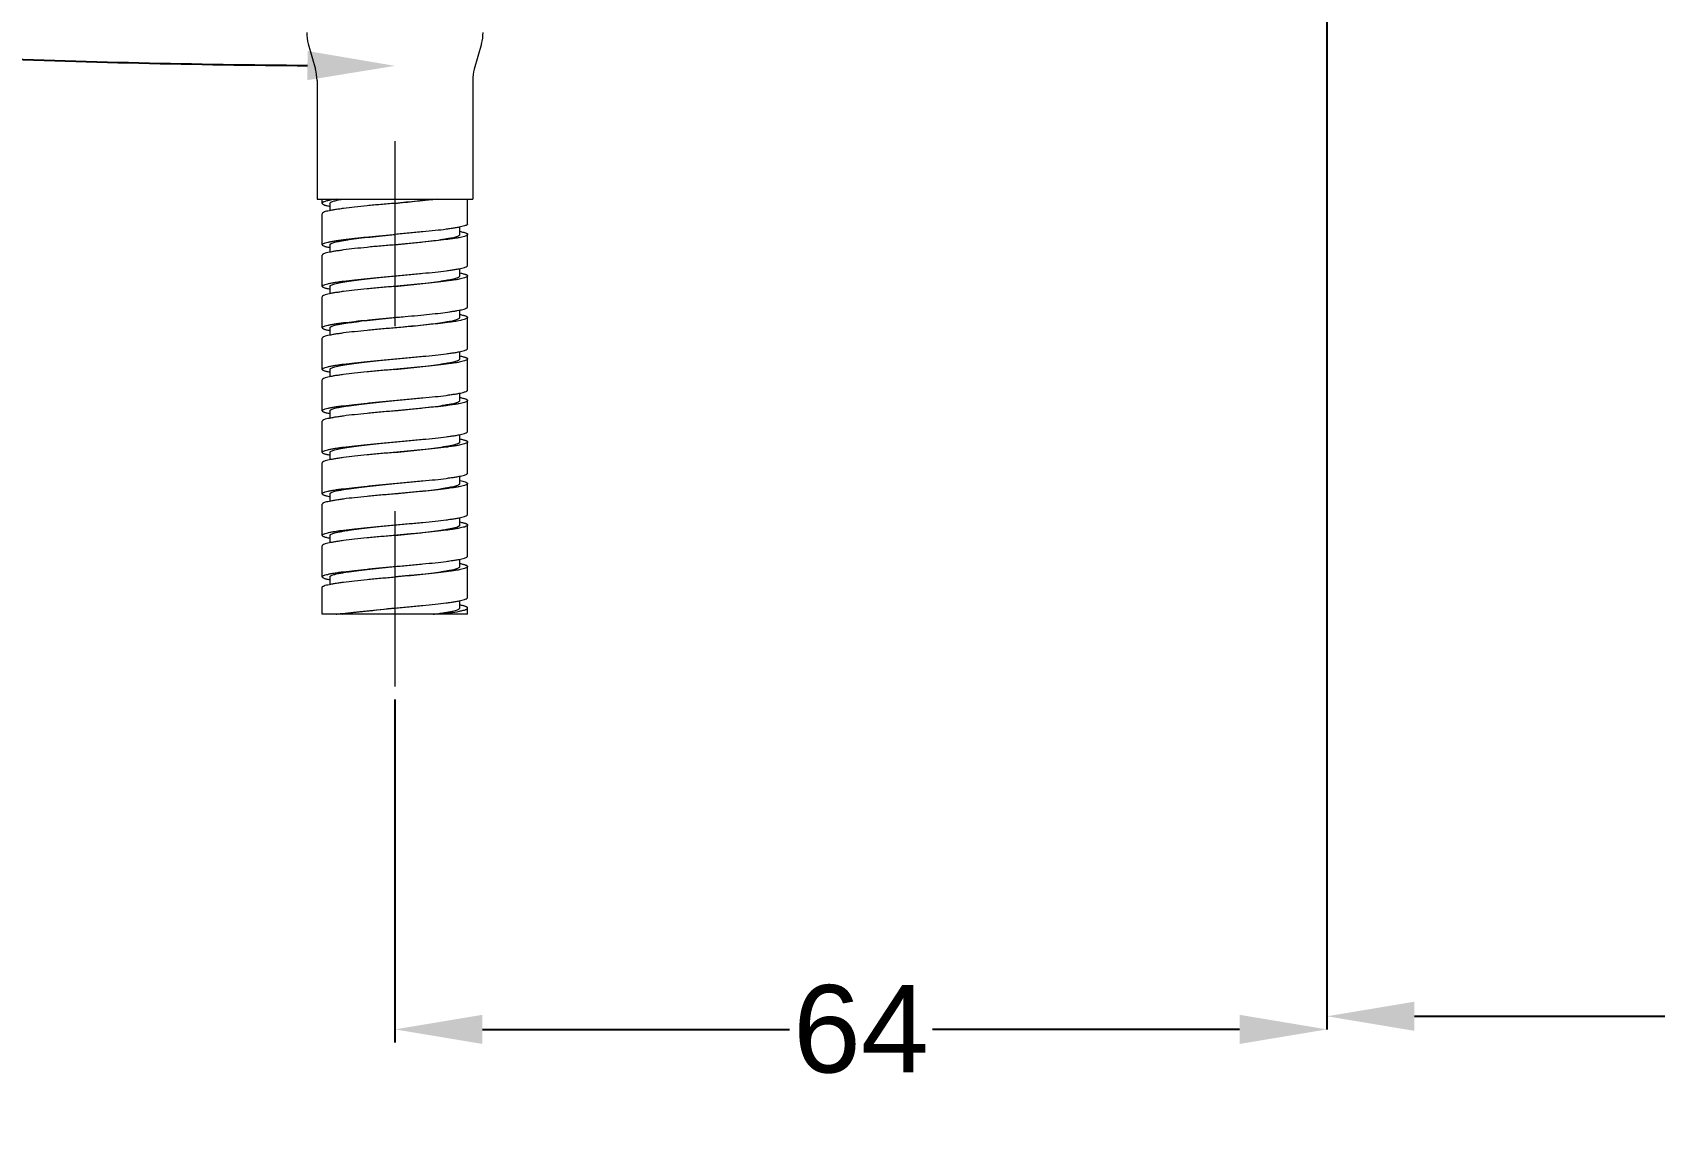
# Model space of a CAD drawing. Header units: millimetres. Extents: x -244938 to -244097, y -22577 to -21982.
# Drawn here: x -244358.4 to -244247.1, y -22461.8 to -22386.4 of the extents above; entities that cross this region are included whole.
import ezdxf

# ---------------------------------------------------------------- set-up
doc = ezdxf.new("R2010")
doc.units = ezdxf.units.MM
doc.linetypes.add('CENTERX2', pattern=[101.6, 63.5, -12.7, 12.7, -12.7])
doc.layers.add('CENTER', color=1, linetype='CENTERX2', lineweight=15)
doc.styles.get("Standard").update_dxf_attribs({"font": 'arial.ttf'})
doc.dimstyles.new('겸용-샤워욕조용1', dxfattribs={"dimscale": 0.6, "dimtxt": 10, "dimasz": 10, "dimexe": 1.5, "dimexo": 1.5, "dimgap": 1, "dimtad": 0, "dimtih": 1, "dimtoh": 1, "dimdec": 1, "dimdsep": 46, "dimtxsty": 'Standard', "dimcen": 2.5, "dimclrd": 5, "dimclre": 5, "dimclrt": 5, "dimadec": 1, "dimazin": 2, "dimtfac": 1, "dimtdec": 1, "dimtmove": 0, "dimatfit": 3, "dimfxl": 1.25, "dimarcsym": 0})

# ---------------------------------------------------------------- blocks, each defined once
blk = doc.blocks.new('*D19')
at = {"color": 5, "lineweight": -2, "transparency": 16777216}
for p, q in [((-244237.83, -22219.62), (-244451.36, -22219.62)), ((-244450.46, -22225.62), (-244450.46, -22350.66)), ((-244450.46, -22484.77), (-244450.46, -22359.73)), ((-244442.66, -22490.77), (-244451.36, -22490.77))]:
    blk.add_line(p, q, dxfattribs=at)
at = {"color": 5, "transparency": 16777216}
for points in [[(-244451.46, -22225.62), (-244449.46, -22225.62), (-244450.46, -22219.62)], [(-244451.46, -22484.77), (-244449.46, -22484.77), (-244450.46, -22490.77)]]:
    blk.add_solid(points, dxfattribs=at)
at = {"layer": 'Defpoints', "color": 0, "transparency": 16777216}
for p in [(-244236.93, -22219.62), (-244450.46, -22490.77), (-244441.76, -22490.77)]:
    blk.add_point(p, dxfattribs=at)
at = {"color": 5, "transparency": 16777216, "insert": (-244450.46, -22355.19), "char_height": 6, "attachment_point": 5}
blk.add_mtext('(1600)', dxfattribs=at)
blk = doc.blocks.new('*D24')
at = {"color": 5, "lineweight": -2, "transparency": 16777216}
blk.add_line((-244399.2, -22375.58), (-244400.17, -22386.65), dxfattribs=at)
for start, end in [(265.4503, 267.18786), (267.81206, 269.5497)]:
    blk.add_arc((-244333.55, -21625.23), 763.43, start, end, dxfattribs=at)
at = {"color": 5, "transparency": 16777216}
for points in [[(-244394.19, -22387.25), (-244394.03, -22385.26), (-244400.09, -22385.76)], [(-244339.55, -22387.64), (-244339.56, -22389.64), (-244333.55, -22388.66)]]:
    blk.add_solid(points, dxfattribs=at)
at = {"layer": 'Defpoints', "color": 0, "transparency": 16777216}
for p in [(-244333.55, -22317.64), (-244397.29, -22353.76), (-244399.12, -22374.68), (-244377.94, -22387.37), (-244333.55, -22431.26)]:
    blk.add_point(p, dxfattribs=at)
at = {"color": 5, "transparency": 16777216, "insert": (-244366.85, -22387.94), "char_height": 6, "attachment_point": 5}
blk.add_mtext('5°', dxfattribs=at)
blk = doc.blocks.new('*D25')
at = {"color": 5, "lineweight": -2, "transparency": 16777216}
for p, q in [((-244269.56, -22376.23), (-244269.56, -22454.81)), ((-244193.86, -22435.27), (-244193.86, -22454.81)), ((-244263.56, -22453.91), (-244240.08, -22453.91)), ((-244199.86, -22453.91), (-244223.34, -22453.91))]:
    blk.add_line(p, q, dxfattribs=at)
at = {"color": 5, "transparency": 16777216}
for points in [[(-244263.56, -22452.91), (-244263.56, -22454.91), (-244269.56, -22453.91)], [(-244199.86, -22452.91), (-244199.86, -22454.91), (-244193.86, -22453.91)]]:
    blk.add_solid(points, dxfattribs=at)
at = {"layer": 'Defpoints', "color": 0, "transparency": 16777216}
for p in [(-244269.56, -22375.33), (-244193.86, -22434.37), (-244193.86, -22453.91)]:
    blk.add_point(p, dxfattribs=at)
at = {"color": 5, "transparency": 16777216, "insert": (-244231.71, -22453.91), "char_height": 6, "attachment_point": 5}
blk.add_mtext('75.7', dxfattribs=at)
blk = doc.blocks.new('*D26')
at = {"color": 5, "lineweight": -2, "transparency": 16777216}
for p, q in [((-244333.55, -22432.16), (-244333.55, -22455.71)), ((-244327.55, -22454.81), (-244306.46, -22454.81)), ((-244275.56, -22454.81), (-244296.65, -22454.81))]:
    blk.add_line(p, q, dxfattribs=at)
at = {"color": 5, "transparency": 16777216}
for points in [[(-244327.55, -22453.81), (-244327.55, -22455.81), (-244333.55, -22454.81)], [(-244275.56, -22453.81), (-244275.56, -22455.81), (-244269.56, -22454.81)]]:
    blk.add_solid(points, dxfattribs=at)
at = {"layer": 'Defpoints', "color": 0, "transparency": 16777216}
for p in [(-244333.55, -22431.26), (-244333.55, -22454.81), (-244269.56, -22454.81)]:
    blk.add_point(p, dxfattribs=at)
at = {"color": 5, "transparency": 16777216, "insert": (-244301.56, -22454.81), "char_height": 6, "attachment_point": 5}
blk.add_mtext('64', dxfattribs=at)
blk = doc.blocks.new('*D15')
at = {"color": 5, "lineweight": -2, "transparency": 16777216}
for p, q in [((-244398.3, -22366.19), (-244398.3, -22476.77)), ((-244193.86, -22455.71), (-244193.86, -22476.77)), ((-244392.3, -22475.87), (-244306.84, -22475.87)), ((-244199.86, -22475.87), (-244285.32, -22475.87))]:
    blk.add_line(p, q, dxfattribs=at)
at = {"color": 5, "transparency": 16777216}
for points in [[(-244392.3, -22474.87), (-244392.3, -22476.87), (-244398.3, -22475.87)], [(-244199.86, -22474.87), (-244199.86, -22476.87), (-244193.86, -22475.87)]]:
    blk.add_solid(points, dxfattribs=at)
at = {"layer": 'Defpoints', "color": 0, "transparency": 16777216}
for p in [(-244398.3, -22365.29), (-244193.86, -22454.81), (-244193.86, -22475.87)]:
    blk.add_point(p, dxfattribs=at)
at = {"color": 5, "transparency": 16777216, "insert": (-244296.08, -22475.87), "char_height": 6, "attachment_point": 5}
blk.add_mtext('204.4', dxfattribs=at)

msp = doc.modelspace()

# ---------------------------------------------------------------- linework, layer by layer
at = {"lineweight": 20}
for p, q in [((-244339.5, -22387.15), (-244339.01, -22388.88)), ((-244327.61, -22387.15), (-244328.1, -22388.88)), ((-244338.9, -22389.66), (-244338.9, -22397.81)), ((-244328.21, -22389.66), (-244328.21, -22397.81)), ((-244338.9, -22397.81), (-244328.21, -22397.81)), ((-244338.54, -22398.1), (-244338.54, -22397.81)), ((-244338.01, -22398.1), (-244338.01, -22398.6)), ((-244328.57, -22399.52), (-244328.57, -22397.81)), ((-244338.54, -22400.95), (-244338.54, -22398.81)), ((-244329.1, -22400.23), (-244329.1, -22399.73)), ((-244328.57, -22402.37), (-244328.57, -22400.23)), ((-244338.01, -22400.95), (-244338.01, -22401.45)), ((-244338.54, -22403.8), (-244338.54, -22401.66)), ((-244329.1, -22403.08), (-244329.1, -22402.58)), ((-244328.57, -22405.22), (-244328.57, -22403.08)), ((-244338.54, -22406.65), (-244338.54, -22404.51)), ((-244338.01, -22403.8), (-244338.01, -22404.3)), ((-244329.1, -22405.93), (-244329.1, -22405.43)), ((-244328.57, -22408.07), (-244328.57, -22405.93)), ((-244338.01, -22406.65), (-244338.01, -22407.15)), ((-244338.54, -22409.5), (-244338.54, -22407.36)), ((-244329.1, -22408.78), (-244329.1, -22408.28)), ((-244328.57, -22410.92), (-244328.57, -22408.78)), ((-244338.54, -22412.35), (-244338.54, -22410.21)), ((-244338.01, -22409.5), (-244338.01, -22410)), ((-244329.1, -22411.63), (-244329.1, -22411.13)), ((-244338.01, -22412.35), (-244338.01, -22412.85)), ((-244328.57, -22413.77), (-244328.57, -22411.63)), ((-244338.54, -22415.2), (-244338.54, -22413.06)), ((-244329.1, -22414.48), (-244329.1, -22413.98)), ((-244328.57, -22416.62), (-244328.57, -22414.48)), ((-244338.54, -22418.05), (-244338.54, -22415.91)), ((-244338.01, -22415.2), (-244338.01, -22415.7)), ((-244329.1, -22417.33), (-244329.1, -22416.83)), ((-244338.01, -22418.05), (-244338.01, -22418.55)), ((-244328.58, -22417.3), (-244328.57, -22417.33)), ((-244328.57, -22419.47), (-244328.57, -22417.33)), ((-244338.54, -22420.9), (-244338.54, -22418.76)), ((-244329.1, -22420.18), (-244329.1, -22419.68)), ((-244328.57, -22422.32), (-244328.57, -22420.18)), ((-244338.01, -22420.9), (-244338.01, -22421.4)), ((-244338.54, -22423.75), (-244338.54, -22421.61)), ((-244329.1, -22423.03), (-244329.1, -22422.53)), ((-244338.01, -22423.75), (-244338.01, -22424.25)), ((-244328.57, -22425.17), (-244328.57, -22423.03)), ((-244338.54, -22426.31), (-244338.54, -22424.46)), ((-244329.1, -22425.88), (-244329.1, -22425.38)), ((-244328.57, -22426.31), (-244328.57, -22425.88)), ((-244328.57, -22426.31), (-244338.54, -22426.31))]:
    msp.add_line(p, q, dxfattribs=at)
for centre, radius, start, end in [((-244336.76, -22386.37), 2.85, 180, 195.9454), ((-244330.35, -22386.37), 2.85, 344.0546, 360), ((-244341.75, -22389.66), 2.85, 0, 15.9454), ((-244325.36, -22389.66), 2.85, 164.0546, 180), ((-244335.27, -22391.83), 34.75, 277.1836, 277.7166)]:
    msp.add_arc(centre, radius, start, end, dxfattribs=at)
for points, start_tangent, end_tangent in [([(-244337.58, -22397.81), (-244337.99, -22397.88), (-244338.16, -22397.92), (-244338.29, -22397.95), (-244338.4, -22397.99), (-244338.48, -22398.02), (-244338.51, -22398.04), (-244338.53, -22398.06), (-244338.54, -22398.1)], (-0.988329, -0.152335), (-0.000365, -1)), ([(-244333.55, -22398.1), (-244334.53, -22398.18), (-244335.46, -22398.27), (-244336.32, -22398.36), (-244337.08, -22398.45), (-244337.41, -22398.5), (-244337.7, -22398.54), (-244337.95, -22398.59), (-244338.16, -22398.63), (-244338.33, -22398.67), (-244338.45, -22398.72), (-244338.49, -22398.74), (-244338.52, -22398.76), (-244338.54, -22398.81)], (-0.99589, -0.090572), (-0.000306, -1)), ([(-244338.54, -22398.1), (-244338.51, -22398.15), (-244338.47, -22398.17), (-244338.41, -22398.2), (-244338.34, -22398.23), (-244338.25, -22398.25), (-244338.02, -22398.3)], (-0.000365, -1), (0.979671, -0.200612)), ([(-244338.01, -22398.1), (-244337.95, -22398.02), (-244337.88, -22397.99), (-244337.79, -22397.95), (-244337.66, -22397.92), (-244337.52, -22397.88), (-244337.15, -22397.81)], (0.000261, 1), (0.985424, 0.170114)), ([(-244330.61, -22397.81), (-244332.01, -22397.95), (-244333.55, -22398.1)], (-0.993715, -0.111936), (-0.99589, -0.090572)), ([(-244333.55, -22398.1), (-244332.17, -22397.95), (-244330.93, -22397.81)], (0.994852, 0.101335), (0.992135, 0.125169)), ([(-244338.54, -22400.95), (-244338.52, -22400.9), (-244338.49, -22400.88), (-244338.45, -22400.86), (-244338.33, -22400.81), (-244338.16, -22400.77), (-244337.95, -22400.72), (-244337.7, -22400.68), (-244337.41, -22400.63), (-244337.08, -22400.59), (-244336.32, -22400.5), (-244335.46, -22400.41), (-244334.53, -22400.32), (-244333.55, -22400.23)], (-0.000001, 1), (0.99589, 0.090572)), ([(-244338.01, -22400.95), (-244337.99, -22400.9), (-244337.96, -22400.88), (-244337.92, -22400.86), (-244337.81, -22400.81), (-244337.67, -22400.77), (-244337.48, -22400.72), (-244337.26, -22400.68), (-244337, -22400.63), (-244336.7, -22400.59), (-244336.03, -22400.5), (-244335.26, -22400.41), (-244334.42, -22400.32), (-244333.55, -22400.23)], (-0.000264, 1), (0.994852, 0.101335)), ([(-244328.57, -22399.52), (-244328.59, -22399.56), (-244328.62, -22399.59), (-244328.66, -22399.61), (-244328.78, -22399.65), (-244328.95, -22399.7), (-244329.15, -22399.74), (-244329.41, -22399.79), (-244329.7, -22399.83), (-244330.03, -22399.88), (-244330.78, -22399.97), (-244331.64, -22400.05), (-244332.58, -22400.14), (-244333.55, -22400.23)], (0.000193, -1), (-0.99589, -0.090572)), ([(-244328.57, -22400.23), (-244328.59, -22400.28), (-244328.62, -22400.3), (-244328.66, -22400.32), (-244328.78, -22400.37), (-244328.95, -22400.41), (-244329.15, -22400.46), (-244329.41, -22400.5), (-244329.7, -22400.54), (-244330.03, -22400.59), (-244330.78, -22400.68), (-244331.64, -22400.77), (-244332.58, -22400.86), (-244333.55, -22400.95)], (-0.000075, -1), (-0.99589, -0.090572)), ([(-244333.55, -22400.95), (-244332.68, -22400.86), (-244331.85, -22400.77), (-244331.08, -22400.68), (-244330.4, -22400.59), (-244330.11, -22400.54), (-244329.85, -22400.5), (-244329.63, -22400.46), (-244329.44, -22400.41), (-244329.29, -22400.37), (-244329.19, -22400.32), (-244329.15, -22400.3), (-244329.12, -22400.28), (-244329.1, -22400.23)], (0.994852, 0.101335), (-0.000192, 1)), ([(-244329.09, -22400.02), (-244328.86, -22400.08), (-244328.77, -22400.1), (-244328.7, -22400.13), (-244328.64, -22400.15), (-244328.6, -22400.18), (-244328.57, -22400.23)], (0.979769, -0.200132), (-0.000075, -1)), ([(-244338.02, -22401.15), (-244338.25, -22401.1), (-244338.33, -22401.08), (-244338.41, -22401.05), (-244338.47, -22401.02), (-244338.51, -22401), (-244338.54, -22400.95)], (-0.979775, 0.200102), (-0.000001, 1)), ([(-244333.55, -22400.95), (-244334.53, -22401.03), (-244335.46, -22401.12), (-244336.32, -22401.21), (-244337.08, -22401.3), (-244337.41, -22401.35), (-244337.7, -22401.39), (-244337.95, -22401.44), (-244338.16, -22401.48), (-244338.33, -22401.52), (-244338.45, -22401.57), (-244338.49, -22401.59), (-244338.52, -22401.61), (-244338.54, -22401.66)], (-0.99589, -0.090572), (0.000001, -1)), ([(-244333.55, -22403.08), (-244332.58, -22402.99), (-244331.64, -22402.9), (-244330.78, -22402.82), (-244330.03, -22402.73), (-244329.7, -22402.68), (-244329.41, -22402.64), (-244329.15, -22402.59), (-244328.95, -22402.55), (-244328.78, -22402.5), (-244328.66, -22402.46), (-244328.62, -22402.44), (-244328.59, -22402.42), (-244328.57, -22402.37)], (0.99589, 0.090572), (0.000628, 1)), ([(-244338.54, -22403.8), (-244338.52, -22403.75), (-244338.49, -22403.73), (-244338.45, -22403.71), (-244338.33, -22403.66), (-244338.16, -22403.62), (-244337.95, -22403.57), (-244337.7, -22403.53), (-244337.41, -22403.48), (-244337.08, -22403.44), (-244336.32, -22403.35), (-244335.46, -22403.26), (-244334.53, -22403.17), (-244333.55, -22403.08)], (-0.000001, 1), (0.99589, 0.090572)), ([(-244338.01, -22403.8), (-244337.99, -22403.75), (-244337.96, -22403.73), (-244337.92, -22403.71), (-244337.81, -22403.66), (-244337.67, -22403.62), (-244337.48, -22403.57), (-244337.26, -22403.53), (-244337, -22403.48), (-244336.7, -22403.44), (-244336.03, -22403.35), (-244335.26, -22403.26), (-244334.42, -22403.17), (-244333.55, -22403.08)], (0.000008, 1), (0.994852, 0.101335)), ([(-244328.57, -22403.08), (-244328.59, -22403.13), (-244328.62, -22403.15), (-244328.66, -22403.17), (-244328.78, -22403.22), (-244328.95, -22403.26), (-244329.15, -22403.31), (-244329.41, -22403.35), (-244329.7, -22403.39), (-244330.03, -22403.44), (-244330.78, -22403.53), (-244331.64, -22403.62), (-244332.58, -22403.71), (-244333.55, -22403.8)], (-0.000628, -1), (-0.99589, -0.090572)), ([(-244333.55, -22403.8), (-244332.68, -22403.71), (-244331.85, -22403.62), (-244331.08, -22403.53), (-244330.4, -22403.44), (-244330.11, -22403.39), (-244329.85, -22403.35), (-244329.63, -22403.31), (-244329.44, -22403.26), (-244329.29, -22403.22), (-244329.19, -22403.17), (-244329.15, -22403.15), (-244329.12, -22403.13), (-244329.1, -22403.08)], (0.994852, 0.101335), (0.000313, 1)), ([(-244329.09, -22402.87), (-244328.86, -22402.93), (-244328.77, -22402.95), (-244328.7, -22402.98), (-244328.64, -22403), (-244328.6, -22403.03), (-244328.57, -22403.08)], (0.979763, -0.200159), (-0.000628, -1)), ([(-244338.02, -22404), (-244338.25, -22403.95), (-244338.33, -22403.93), (-244338.41, -22403.9), (-244338.47, -22403.87), (-244338.51, -22403.85), (-244338.54, -22403.8)], (-0.979778, 0.200087), (-0.000001, 1)), ([(-244333.55, -22403.8), (-244334.53, -22403.88), (-244335.46, -22403.97), (-244336.32, -22404.06), (-244337.08, -22404.15), (-244337.41, -22404.2), (-244337.7, -22404.24), (-244337.95, -22404.29), (-244338.16, -22404.33), (-244338.33, -22404.37), (-244338.45, -22404.42), (-244338.49, -22404.44), (-244338.52, -22404.46), (-244338.54, -22404.51)], (-0.99589, -0.090572), (0.000001, -1)), ([(-244338.54, -22406.65), (-244338.52, -22406.6), (-244338.49, -22406.58), (-244338.45, -22406.56), (-244338.33, -22406.51), (-244338.16, -22406.47), (-244337.95, -22406.42), (-244337.7, -22406.38), (-244337.41, -22406.33), (-244337.08, -22406.29), (-244336.32, -22406.2), (-244335.46, -22406.11), (-244334.53, -22406.02), (-244333.55, -22405.93)], (0.000002, 1), (0.99589, 0.090572)), ([(-244338.01, -22406.65), (-244337.99, -22406.6), (-244337.96, -22406.58), (-244337.92, -22406.56), (-244337.81, -22406.51), (-244337.67, -22406.47), (-244337.48, -22406.42), (-244337.26, -22406.38), (-244337, -22406.33), (-244336.7, -22406.29), (-244336.03, -22406.2), (-244335.26, -22406.11), (-244334.42, -22406.02), (-244333.55, -22405.93)], (0.000381, 1), (0.994852, 0.101336)), ([(-244333.55, -22405.93), (-244333.38, -22405.92), (-244332.85, -22405.87)], (0.99589, 0.090572), (0.995807, 0.09148)), ([(-244332.92, -22406.58), (-244332.15, -22406.5), (-244331.42, -22406.42), (-244330.76, -22406.34), (-244330.19, -22406.26), (-244329.94, -22406.22), (-244329.72, -22406.18), (-244329.54, -22406.14), (-244329.38, -22406.1), (-244329.26, -22406.05), (-244329.17, -22406.01), (-244329.14, -22405.99), (-244329.12, -22405.97), (-244329.1, -22405.93)], (0.994749, 0.102348), (-0.000379, 1)), ([(-244332.85, -22405.87), (-244331.98, -22405.79), (-244331.17, -22405.71), (-244330.43, -22405.63), (-244329.79, -22405.54), (-244329.51, -22405.5), (-244329.27, -22405.46), (-244329.06, -22405.42), (-244328.88, -22405.38), (-244328.74, -22405.34), (-244328.65, -22405.3), (-244328.61, -22405.28), (-244328.59, -22405.26), (-244328.57, -22405.22)], (0.995807, 0.09148), (0.001082, 0.999999)), ([(-244328.57, -22405.93), (-244328.59, -22405.97), (-244328.61, -22405.99), (-244328.65, -22406.01), (-244328.74, -22406.05), (-244328.88, -22406.1), (-244329.06, -22406.14), (-244329.27, -22406.18), (-244329.51, -22406.22), (-244329.79, -22406.26), (-244330.43, -22406.34), (-244331.17, -22406.42), (-244331.98, -22406.5), (-244332.85, -22406.58)], (-0.001082, -0.999999), (-0.995807, -0.09148)), ([(-244329.09, -22405.72), (-244328.86, -22405.78), (-244328.77, -22405.8), (-244328.7, -22405.83), (-244328.64, -22405.85), (-244328.6, -22405.88), (-244328.57, -22405.93)], (0.979719, -0.200379), (-0.001082, -0.999999)), ([(-244338.02, -22406.85), (-244338.25, -22406.8), (-244338.33, -22406.78), (-244338.41, -22406.75), (-244338.47, -22406.72), (-244338.51, -22406.7), (-244338.54, -22406.65)], (-0.979781, 0.200071), (0.000002, 1)), ([(-244333.55, -22406.65), (-244334.53, -22406.73), (-244335.46, -22406.82), (-244336.32, -22406.91), (-244337.08, -22407), (-244337.41, -22407.05), (-244337.7, -22407.09), (-244337.95, -22407.14), (-244338.16, -22407.18), (-244338.33, -22407.22), (-244338.45, -22407.27), (-244338.49, -22407.29), (-244338.52, -22407.31), (-244338.54, -22407.36)], (-0.99589, -0.090572), (-0.000002, -1)), ([(-244332.85, -22406.58), (-244333.02, -22406.6), (-244333.55, -22406.65)], (-0.995807, -0.09148), (-0.99589, -0.090572)), ([(-244333.55, -22408.78), (-244332.58, -22408.69), (-244331.64, -22408.6), (-244330.78, -22408.52), (-244330.03, -22408.43), (-244329.7, -22408.38), (-244329.41, -22408.34), (-244329.15, -22408.29), (-244328.95, -22408.25), (-244328.78, -22408.2), (-244328.66, -22408.16), (-244328.62, -22408.14), (-244328.59, -22408.12), (-244328.57, -22408.07)], (0.99589, 0.090572), (0.000908, 1)), ([(-244338.54, -22409.5), (-244338.52, -22409.45), (-244338.49, -22409.43), (-244338.45, -22409.41), (-244338.33, -22409.36), (-244338.16, -22409.32), (-244337.95, -22409.27), (-244337.7, -22409.23), (-244337.41, -22409.18), (-244337.08, -22409.14), (-244336.32, -22409.05), (-244335.46, -22408.96), (-244334.53, -22408.87), (-244333.55, -22408.78)], (0.000004, 1), (0.99589, 0.090572)), ([(-244338.01, -22409.5), (-244337.99, -22409.45), (-244337.96, -22409.43), (-244337.92, -22409.41), (-244337.81, -22409.36), (-244337.67, -22409.32), (-244337.48, -22409.27), (-244337.26, -22409.23), (-244337, -22409.18), (-244336.7, -22409.14), (-244336.03, -22409.05), (-244335.26, -22408.96), (-244334.42, -22408.87), (-244333.55, -22408.78)], (-0.000051, 1), (0.994852, 0.101335)), ([(-244328.57, -22408.78), (-244328.59, -22408.83), (-244328.62, -22408.85), (-244328.66, -22408.87), (-244328.78, -22408.92), (-244328.95, -22408.96), (-244329.15, -22409.01), (-244329.41, -22409.05), (-244329.7, -22409.09), (-244330.03, -22409.14), (-244330.78, -22409.23), (-244331.64, -22409.32), (-244332.58, -22409.41), (-244333.55, -22409.5)], (-0.000908, -1), (-0.99589, -0.090572)), ([(-244333.55, -22409.5), (-244332.68, -22409.41), (-244331.85, -22409.32), (-244331.08, -22409.23), (-244330.4, -22409.14), (-244330.11, -22409.09), (-244329.85, -22409.05), (-244329.63, -22409.01), (-244329.44, -22408.96), (-244329.29, -22408.92), (-244329.19, -22408.87), (-244329.15, -22408.85), (-244329.12, -22408.83), (-244329.1, -22408.78)], (0.994852, 0.101335), (-0.000233, 1)), ([(-244329.09, -22408.57), (-244328.86, -22408.63), (-244328.77, -22408.65), (-244328.7, -22408.68), (-244328.64, -22408.7), (-244328.6, -22408.73), (-244328.57, -22408.78)], (0.979761, -0.200171), (-0.000908, -1)), ([(-244338.02, -22409.7), (-244338.25, -22409.65), (-244338.33, -22409.63), (-244338.41, -22409.6), (-244338.47, -22409.57), (-244338.51, -22409.55), (-244338.54, -22409.5)], (-0.979783, 0.200063), (0.000004, 1)), ([(-244333.55, -22409.5), (-244334.53, -22409.58), (-244335.46, -22409.67), (-244336.32, -22409.76), (-244337.08, -22409.85), (-244337.41, -22409.9), (-244337.7, -22409.94), (-244337.95, -22409.99), (-244338.16, -22410.03), (-244338.33, -22410.07), (-244338.45, -22410.12), (-244338.49, -22410.14), (-244338.52, -22410.16), (-244338.54, -22410.21)], (-0.99589, -0.090572), (-0.000004, -1)), ([(-244333.55, -22411.63), (-244332.58, -22411.54), (-244331.64, -22411.45), (-244330.78, -22411.37), (-244330.03, -22411.28), (-244329.7, -22411.23), (-244329.41, -22411.19), (-244329.15, -22411.14), (-244328.95, -22411.1), (-244328.78, -22411.05), (-244328.66, -22411.01), (-244328.62, -22410.99), (-244328.59, -22410.96), (-244328.57, -22410.92)], (0.99589, 0.090572), (0.000461, 1)), ([(-244329.09, -22411.42), (-244328.86, -22411.48), (-244328.77, -22411.5), (-244328.7, -22411.53), (-244328.64, -22411.55), (-244328.6, -22411.58), (-244328.57, -22411.63)], (0.979761, -0.200171), (-0.000461, -1)), ([(-244338.54, -22412.35), (-244338.52, -22412.3), (-244338.49, -22412.28), (-244338.45, -22412.26), (-244338.33, -22412.21), (-244338.16, -22412.17), (-244337.95, -22412.12), (-244337.7, -22412.08), (-244337.41, -22412.03), (-244337.08, -22411.99), (-244336.32, -22411.9), (-244335.46, -22411.81), (-244334.53, -22411.72), (-244333.55, -22411.63)], (0.000005, 1), (0.99589, 0.090572)), ([(-244338.02, -22412.55), (-244338.25, -22412.5), (-244338.33, -22412.48), (-244338.41, -22412.45), (-244338.47, -22412.42), (-244338.51, -22412.4), (-244338.54, -22412.35)], (-0.979784, 0.200057), (0.000005, 1)), ([(-244333.55, -22412.35), (-244334.53, -22412.43), (-244335.46, -22412.52), (-244336.32, -22412.61), (-244337.08, -22412.7), (-244337.41, -22412.75), (-244337.7, -22412.79), (-244337.95, -22412.84), (-244338.16, -22412.88), (-244338.33, -22412.92), (-244338.45, -22412.97), (-244338.49, -22412.99), (-244338.52, -22413.01), (-244338.54, -22413.06)], (-0.99589, -0.090572), (-0.000005, -1)), ([(-244338.01, -22412.35), (-244337.99, -22412.3), (-244337.96, -22412.28), (-244337.92, -22412.26), (-244337.81, -22412.21), (-244337.67, -22412.17), (-244337.48, -22412.12), (-244337.26, -22412.08), (-244337, -22412.03), (-244336.7, -22411.99), (-244336.03, -22411.9), (-244335.26, -22411.81), (-244334.42, -22411.72), (-244333.55, -22411.63)], (-0.000403, 1), (0.994852, 0.101335)), ([(-244328.57, -22411.63), (-244328.59, -22411.68), (-244328.62, -22411.7), (-244328.66, -22411.72), (-244328.78, -22411.77), (-244328.95, -22411.81), (-244329.15, -22411.86), (-244329.41, -22411.9), (-244329.7, -22411.94), (-244330.03, -22411.99), (-244330.78, -22412.08), (-244331.64, -22412.17), (-244332.58, -22412.26), (-244333.55, -22412.35)], (-0.000461, -1), (-0.99589, -0.090572)), ([(-244333.55, -22412.35), (-244332.68, -22412.26), (-244331.85, -22412.17), (-244331.08, -22412.08), (-244330.4, -22411.99), (-244330.11, -22411.94), (-244329.85, -22411.9), (-244329.63, -22411.86), (-244329.44, -22411.81), (-244329.29, -22411.77), (-244329.19, -22411.72), (-244329.15, -22411.7), (-244329.12, -22411.68), (-244329.1, -22411.63)], (0.994852, 0.101335), (0.000293, 1)), ([(-244333.55, -22414.48), (-244332.58, -22414.39), (-244331.64, -22414.3), (-244330.78, -22414.22), (-244330.03, -22414.13), (-244329.7, -22414.08), (-244329.41, -22414.04), (-244329.15, -22413.99), (-244328.95, -22413.95), (-244328.78, -22413.9), (-244328.66, -22413.86), (-244328.62, -22413.84), (-244328.59, -22413.81), (-244328.57, -22413.77)], (0.99589, 0.090572), (-0.000041, 1)), ([(-244338.54, -22415.2), (-244338.52, -22415.15), (-244338.49, -22415.13), (-244338.45, -22415.11), (-244338.33, -22415.06), (-244338.16, -22415.02), (-244337.95, -22414.97), (-244337.7, -22414.93), (-244337.41, -22414.88), (-244337.08, -22414.84), (-244336.32, -22414.75), (-244335.46, -22414.66), (-244334.53, -22414.57), (-244333.55, -22414.48)], (0.000007, 1), (0.99589, 0.090572)), ([(-244338.01, -22415.2), (-244337.99, -22415.15), (-244337.96, -22415.13), (-244337.92, -22415.11), (-244337.81, -22415.06), (-244337.67, -22415.02), (-244337.48, -22414.97), (-244337.26, -22414.93), (-244337, -22414.88), (-244336.7, -22414.84), (-244336.03, -22414.75), (-244335.26, -22414.66), (-244334.42, -22414.57), (-244333.55, -22414.48)], (-0.000328, 1), (0.994852, 0.101335)), ([(-244328.57, -22414.48), (-244328.59, -22414.53), (-244328.62, -22414.55), (-244328.66, -22414.57), (-244328.78, -22414.62), (-244328.95, -22414.66), (-244329.15, -22414.71), (-244329.41, -22414.75), (-244329.7, -22414.79), (-244330.03, -22414.84), (-244330.78, -22414.93), (-244331.64, -22415.02), (-244332.58, -22415.11), (-244333.55, -22415.2)], (0.000041, -1), (-0.99589, -0.090572)), ([(-244333.55, -22415.2), (-244332.68, -22415.11), (-244331.85, -22415.02), (-244331.08, -22414.93), (-244330.4, -22414.84), (-244330.11, -22414.79), (-244329.85, -22414.75), (-244329.63, -22414.71), (-244329.44, -22414.66), (-244329.29, -22414.62), (-244329.19, -22414.57), (-244329.15, -22414.55), (-244329.12, -22414.53), (-244329.1, -22414.48)], (0.994852, 0.101335), (0.000406, 1)), ([(-244329.09, -22414.27), (-244328.86, -22414.33), (-244328.77, -22414.35), (-244328.7, -22414.38), (-244328.64, -22414.4), (-244328.6, -22414.43), (-244328.57, -22414.48)], (0.979762, -0.200168), (0.000041, -1)), ([(-244338.02, -22415.4), (-244338.25, -22415.35), (-244338.33, -22415.33), (-244338.41, -22415.3), (-244338.47, -22415.27), (-244338.51, -22415.25), (-244338.54, -22415.2)], (-0.979785, 0.200054), (0.000007, 1)), ([(-244333.55, -22415.2), (-244334.53, -22415.28), (-244335.46, -22415.37), (-244336.32, -22415.46), (-244337.08, -22415.55), (-244337.41, -22415.6), (-244337.7, -22415.64), (-244337.95, -22415.69), (-244338.16, -22415.73), (-244338.33, -22415.77), (-244338.45, -22415.82), (-244338.49, -22415.84), (-244338.52, -22415.86), (-244338.54, -22415.91)], (-0.99589, -0.090572), (-0.000007, -1)), ([(-244333.55, -22417.33), (-244332.58, -22417.24), (-244331.64, -22417.15), (-244330.78, -22417.07), (-244330.03, -22416.98), (-244329.7, -22416.93), (-244329.41, -22416.89), (-244329.15, -22416.84), (-244328.95, -22416.8), (-244328.78, -22416.75), (-244328.66, -22416.71), (-244328.62, -22416.69), (-244328.59, -22416.66), (-244328.57, -22416.62)], (0.99589, 0.090572), (-0.000181, 1)), ([(-244338.54, -22418.05), (-244338.52, -22418), (-244338.49, -22417.98), (-244338.45, -22417.96), (-244338.33, -22417.91), (-244338.16, -22417.87), (-244337.95, -22417.82), (-244337.7, -22417.78), (-244337.41, -22417.73), (-244337.08, -22417.69), (-244336.32, -22417.6), (-244335.46, -22417.51), (-244334.53, -22417.42), (-244333.55, -22417.33)], (0.000009, 1), (0.99589, 0.090572)), ([(-244338.02, -22418.25), (-244338.25, -22418.2), (-244338.33, -22418.18), (-244338.41, -22418.15), (-244338.47, -22418.12), (-244338.51, -22418.1), (-244338.54, -22418.05)], (-0.979783, 0.200061), (0.000009, 1)), ([(-244333.55, -22418.05), (-244334.53, -22418.13), (-244335.46, -22418.22), (-244336.32, -22418.31), (-244337.08, -22418.4), (-244337.41, -22418.45), (-244337.7, -22418.49), (-244337.95, -22418.54), (-244338.16, -22418.58), (-244338.33, -22418.62), (-244338.45, -22418.67), (-244338.49, -22418.69), (-244338.52, -22418.71), (-244338.54, -22418.76)], (-0.99589, -0.090572), (-0.000009, -1)), ([(-244338.01, -22418.05), (-244337.99, -22418), (-244337.96, -22417.98), (-244337.92, -22417.96), (-244337.81, -22417.91), (-244337.67, -22417.87), (-244337.48, -22417.82), (-244337.26, -22417.78), (-244337, -22417.73), (-244336.7, -22417.69), (-244336.03, -22417.6), (-244335.26, -22417.51), (-244334.42, -22417.42), (-244333.55, -22417.33)], (0.00018, 1), (0.994852, 0.101335)), ([(-244333.55, -22418.05), (-244332.68, -22417.96), (-244331.85, -22417.87), (-244331.08, -22417.78), (-244330.4, -22417.69), (-244330.11, -22417.64), (-244329.85, -22417.6), (-244329.63, -22417.56), (-244329.44, -22417.51), (-244329.29, -22417.47), (-244329.19, -22417.42), (-244329.15, -22417.4), (-244329.12, -22417.38), (-244329.1, -22417.33)], (0.994852, 0.101335), (0.000492, 1)), ([(-244328.57, -22417.33), (-244328.59, -22417.38), (-244328.62, -22417.4), (-244328.66, -22417.42), (-244328.78, -22417.47), (-244328.95, -22417.51), (-244329.15, -22417.56), (-244329.41, -22417.6), (-244329.7, -22417.64), (-244330.03, -22417.69), (-244330.78, -22417.78), (-244331.64, -22417.87), (-244332.58, -22417.96), (-244333.55, -22418.05)], (0.000181, -1), (-0.99589, -0.090572)), ([(-244329.09, -22417.12), (-244328.89, -22417.17), (-244328.74, -22417.21), (-244328.64, -22417.26), (-244328.58, -22417.3)], (0.979715, -0.200396), (0.613956, -0.78934)), ([(-244338.54, -22420.9), (-244338.52, -22420.85), (-244338.49, -22420.83), (-244338.45, -22420.81), (-244338.33, -22420.76), (-244338.16, -22420.72), (-244337.95, -22420.67), (-244337.7, -22420.63), (-244337.41, -22420.58), (-244337.08, -22420.54), (-244336.32, -22420.45), (-244335.46, -22420.36), (-244334.53, -22420.27), (-244333.55, -22420.18)], (0.000011, 1), (0.99589, 0.090572)), ([(-244338.01, -22420.9), (-244337.99, -22420.85), (-244337.96, -22420.83), (-244337.92, -22420.81), (-244337.81, -22420.76), (-244337.67, -22420.72), (-244337.48, -22420.67), (-244337.26, -22420.63), (-244337, -22420.58), (-244336.7, -22420.54), (-244336.03, -22420.45), (-244335.26, -22420.36), (-244334.42, -22420.27), (-244333.55, -22420.18)], (0.000205, 1), (0.994852, 0.101335)), ([(-244333.55, -22420.18), (-244332.58, -22420.09), (-244331.64, -22420), (-244330.78, -22419.92), (-244330.03, -22419.83), (-244329.7, -22419.78), (-244329.41, -22419.74), (-244329.15, -22419.69), (-244328.95, -22419.65), (-244328.78, -22419.6), (-244328.66, -22419.56), (-244328.62, -22419.54), (-244328.59, -22419.51), (-244328.57, -22419.47)], (0.99589, 0.090572), (-0.001031, 0.999999)), ([(-244333.55, -22420.9), (-244332.68, -22420.81), (-244331.85, -22420.72), (-244331.08, -22420.63), (-244330.4, -22420.54), (-244330.11, -22420.49), (-244329.85, -22420.45), (-244329.63, -22420.41), (-244329.44, -22420.36), (-244329.29, -22420.32), (-244329.19, -22420.27), (-244329.15, -22420.25), (-244329.12, -22420.23), (-244329.1, -22420.18)], (0.994852, 0.101335), (-0.000408, 1)), ([(-244328.57, -22420.18), (-244328.59, -22420.23), (-244328.62, -22420.25), (-244328.66, -22420.27), (-244328.78, -22420.32), (-244328.95, -22420.36), (-244329.15, -22420.41), (-244329.41, -22420.45), (-244329.7, -22420.49), (-244330.03, -22420.54), (-244330.78, -22420.63), (-244331.64, -22420.72), (-244332.58, -22420.81), (-244333.55, -22420.9)], (0.001031, -0.999999), (-0.99589, -0.090572)), ([(-244329.09, -22419.97), (-244328.86, -22420.03), (-244328.77, -22420.05), (-244328.7, -22420.08), (-244328.64, -22420.1), (-244328.6, -22420.13), (-244328.57, -22420.18)], (0.979765, -0.200149), (0.001031, -0.999999)), ([(-244338.02, -22421.1), (-244338.25, -22421.05), (-244338.33, -22421.03), (-244338.41, -22421), (-244338.47, -22420.97), (-244338.51, -22420.95), (-244338.54, -22420.9)], (-0.97978, 0.20008), (0.000011, 1)), ([(-244333.55, -22420.9), (-244334.53, -22420.98), (-244335.46, -22421.07), (-244336.32, -22421.16), (-244337.08, -22421.25), (-244337.41, -22421.3), (-244337.7, -22421.34), (-244337.95, -22421.39), (-244338.16, -22421.43), (-244338.33, -22421.47), (-244338.45, -22421.52), (-244338.49, -22421.54), (-244338.52, -22421.56), (-244338.54, -22421.61)], (-0.99589, -0.090572), (-0.000011, -1)), ([(-244333.55, -22423.03), (-244332.58, -22422.94), (-244331.64, -22422.85), (-244330.78, -22422.77), (-244330.03, -22422.68), (-244329.7, -22422.63), (-244329.41, -22422.59), (-244329.15, -22422.54), (-244328.95, -22422.5), (-244328.78, -22422.45), (-244328.66, -22422.41), (-244328.62, -22422.39), (-244328.59, -22422.36), (-244328.57, -22422.32)], (0.99589, 0.090572), (-0.000964, 1)), ([(-244338.54, -22423.75), (-244338.52, -22423.7), (-244338.49, -22423.68), (-244338.45, -22423.66), (-244338.33, -22423.61), (-244338.16, -22423.57), (-244337.95, -22423.52), (-244337.7, -22423.48), (-244337.41, -22423.43), (-244337.08, -22423.39), (-244336.32, -22423.3), (-244335.46, -22423.21), (-244334.53, -22423.12), (-244333.55, -22423.03)], (0.000013, 1), (0.99589, 0.090572)), ([(-244338.02, -22423.95), (-244338.25, -22423.9), (-244338.33, -22423.88), (-244338.41, -22423.85), (-244338.47, -22423.82), (-244338.51, -22423.8), (-244338.54, -22423.75)], (-0.979774, 0.200108), (0.000013, 1)), ([(-244338.54, -22424.46), (-244338.52, -22424.41), (-244338.49, -22424.39), (-244338.45, -22424.37), (-244338.33, -22424.32), (-244338.16, -22424.28), (-244337.95, -22424.24), (-244337.7, -22424.19), (-244337.41, -22424.15), (-244337.08, -22424.1), (-244336.32, -22424.01), (-244335.46, -22423.92), (-244334.53, -22423.83), (-244333.55, -22423.75)], (-0.000107, 1), (0.99589, 0.090572)), ([(-244338.01, -22423.75), (-244337.99, -22423.7), (-244337.96, -22423.68), (-244337.92, -22423.66), (-244337.81, -22423.61), (-244337.67, -22423.57), (-244337.48, -22423.52), (-244337.26, -22423.48), (-244337, -22423.43), (-244336.7, -22423.39), (-244336.03, -22423.3), (-244335.26, -22423.21), (-244334.42, -22423.12), (-244333.55, -22423.03)], (-0.000361, 1), (0.994852, 0.101335)), ([(-244333.55, -22423.75), (-244332.68, -22423.66), (-244331.85, -22423.57), (-244331.08, -22423.48), (-244330.4, -22423.39), (-244330.11, -22423.34), (-244329.85, -22423.3), (-244329.63, -22423.26), (-244329.44, -22423.21), (-244329.29, -22423.17), (-244329.19, -22423.12), (-244329.15, -22423.1), (-244329.12, -22423.08), (-244329.1, -22423.03)], (0.994852, 0.101335), (0.000399, 1)), ([(-244328.57, -22423.03), (-244328.59, -22423.08), (-244328.62, -22423.1), (-244328.66, -22423.12), (-244328.78, -22423.17), (-244328.95, -22423.21), (-244329.15, -22423.26), (-244329.41, -22423.3), (-244329.7, -22423.34), (-244330.03, -22423.39), (-244330.78, -22423.48), (-244331.64, -22423.57), (-244332.58, -22423.66), (-244333.55, -22423.75)], (0.000964, -1), (-0.99589, -0.090572)), ([(-244329.09, -22422.82), (-244328.86, -22422.88), (-244328.77, -22422.9), (-244328.7, -22422.93), (-244328.64, -22422.95), (-244328.6, -22422.98), (-244328.57, -22423.03)], (0.979768, -0.200136), (0.000964, -1)), ([(-244337.16, -22426.25), (-244336.39, -22426.16), (-244335.51, -22426.07), (-244333.55, -22425.88)], (0.991455, 0.130452), (0.99589, 0.090572)), ([(-244337.15, -22426.31), (-244336.44, -22426.2), (-244335.57, -22426.1), (-244333.55, -22425.88)], (0.985425, 0.170113), (0.994852, 0.101335)), ([(-244333.55, -22425.88), (-244332.58, -22425.79), (-244331.64, -22425.7), (-244330.78, -22425.62), (-244330.03, -22425.53), (-244329.7, -22425.48), (-244329.41, -22425.44), (-244329.15, -22425.39), (-244328.95, -22425.35), (-244328.78, -22425.3), (-244328.66, -22425.26), (-244328.62, -22425.24), (-244328.59, -22425.21), (-244328.57, -22425.17)], (0.99589, 0.090572), (-0.000547, 1)), ([(-244330.61, -22426.27), (-244330.27, -22426.22), (-244329.97, -22426.17), (-244329.71, -22426.12), (-244329.49, -22426.08), (-244329.32, -22426.03), (-244329.2, -22425.98), (-244329.16, -22425.96), (-244329.13, -22425.93), (-244329.1, -22425.88)], (0.990891, 0.134669), (-0.000124, 1)), ([(-244330.61, -22426.31), (-244329.75, -22426.2), (-244329.11, -22426.1), (-244328.87, -22426.04), (-244328.78, -22426.02), (-244328.7, -22425.99), (-244328.64, -22425.96), (-244328.6, -22425.94), (-244328.57, -22425.88)], (0.993715, 0.111937), (0.000291, 1)), ([(-244328.57, -22425.88), (-244328.6, -22425.83), (-244328.64, -22425.8), (-244328.7, -22425.78), (-244328.77, -22425.75), (-244328.86, -22425.73), (-244329.09, -22425.67)], (0.000291, 1), (-0.979688, 0.200528)), ([(-244337.58, -22426.31), (-244337.48, -22426.29), (-244337.16, -22426.25)], (0.988329, 0.152334), (0.991455, 0.130452))]:
    msp.add_spline(points, degree=3, dxfattribs=dict(at, start_tangent=start_tangent, end_tangent=end_tangent))
at = {"layer": 'CENTER'}
msp.add_line((-244333.55, -22317.64), (-244333.55, -22431.26), dxfattribs=at)

# ---------------------------------------------------------------- dimensions: what is measured, and where the dimension line sits
at = {"color": 1}
dim = msp.add_linear_dim(base=(-244450.46, -22490.77), p1=(-244236.93, -22219.62), p2=(-244441.76, -22490.77), angle=90, text='(1600)', dimstyle='겸용-샤워욕조용1', dxfattribs=at)
dim.commit()
dim.dimension.update_dxf_attribs({"geometry": '*D19', "text_midpoint": (-244450.46, -22355.19)})
dim = msp.add_angular_dim_2l(base=(-244377.94, -22387.37), line1=((-244333.55, -22317.64), (-244333.55, -22431.26)), line2=((-244399.12, -22374.68), (-244397.29, -22353.76)), dimstyle='겸용-샤워욕조용1', dxfattribs=at)
dim.commit()
dim.dimension.update_dxf_attribs({"geometry": '*D24', "text_midpoint": (-244366.85, -22387.94)})
for base, p1, p2, picture, middle in [((-244193.86, -22475.87), (-244398.3, -22365.29), (-244193.86, -22454.81), '*D15', (-244296.08, -22475.87)), ((-244193.86, -22453.91), (-244269.56, -22375.33), (-244193.86, -22434.37), '*D25', (-244231.71, -22453.91)), ((-244333.55, -22454.81), (-244269.56, -22454.81), (-244333.55, -22431.26), '*D26', (-244301.56, -22454.81))]:
    dim = msp.add_linear_dim(base=base, p1=p1, p2=p2, dimstyle='겸용-샤워욕조용1', dxfattribs=at)
    dim.commit()
    dim.dimension.update_dxf_attribs({"geometry": picture, "text_midpoint": middle})

doc.saveas('drawing.dxf')
